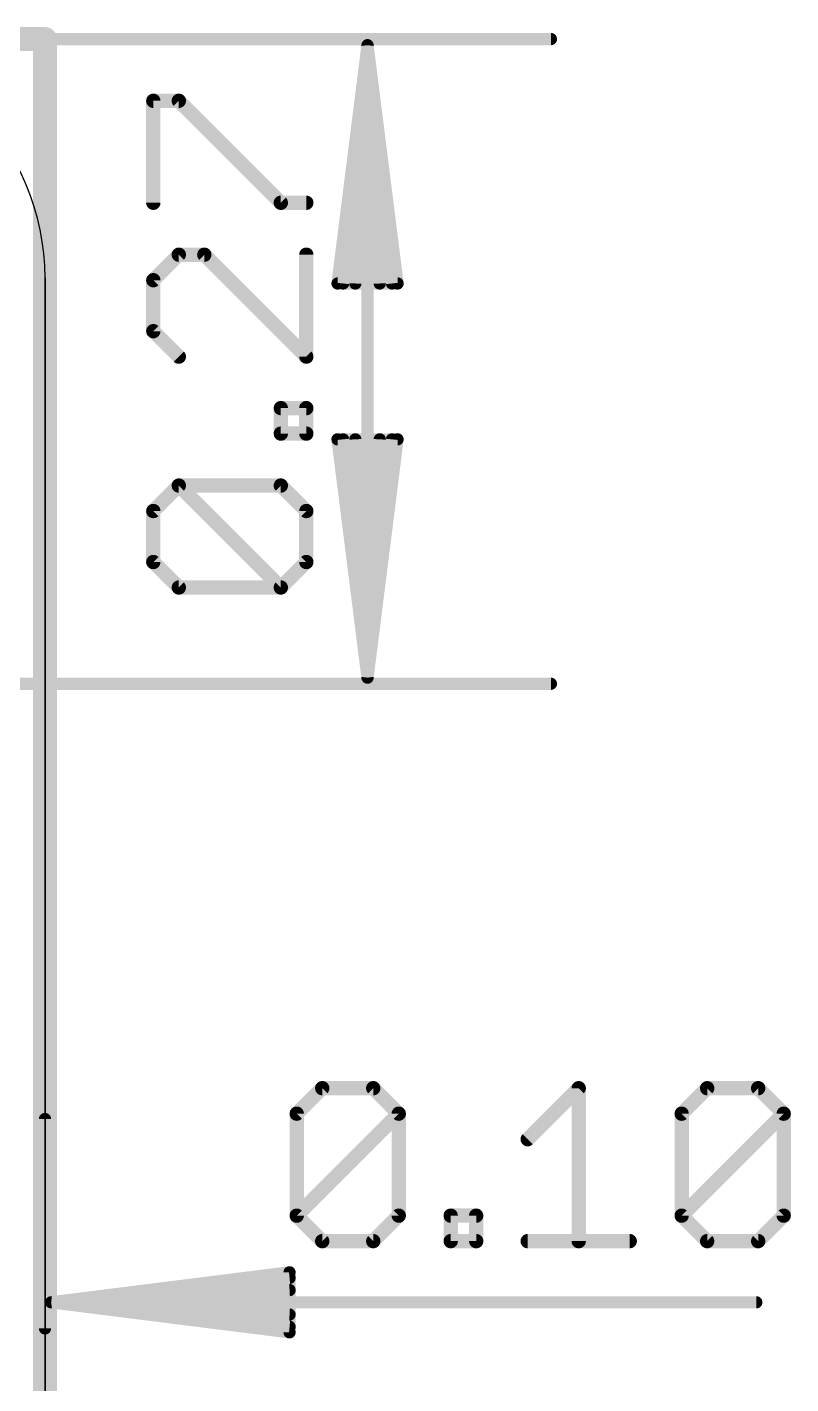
# Model space of a CAD drawing. Extents: x -7.4 to 58.7, y -8.7 to 28.8.
# Drawn here: x 50.61 to 58.73, y 8.55 to 22.99 of the extents above; entities that cross this region are included whole.
import ezdxf

# ---------------------------------------------------------------- set-up
doc = ezdxf.new("R2010")
doc.units = 0
for name, color, linetype in [('1', 12, 'CONTINUOUS'), ('16', 132, 'CONTINUOUS'), ('20', 53, 'CONTINUOUS'), ('47', 253, 'CONTINUOUS')]:
    doc.layers.add(name, color=color, linetype=linetype)

msp = doc.modelspace()

# ---------------------------------------------------------------- linework, layer by layer
at = {"layer": '1', "const_width": 0.254}
for points in [[(50.8, 22.86), (0, 22.86)], [(50.8, 0), (50.8, 22.86)]]:
    msp.add_lwpolyline(points, dxfattribs=at)
at = {"layer": '1', "const_width": 0.127}
for points in [[(50.8635, 22.86, 1), (50.7365, 22.86)], [(50.8, 22.7965, 1), (50.8, 22.9235)]]:
    msp.add_lwpolyline(points, format="xyb", dxfattribs=at)
at = {"layer": '16', "const_width": 0.254}
for points in [[(50.8, 22.86), (0, 22.86)], [(50.8, 0), (50.8, 22.86)]]:
    msp.add_lwpolyline(points, dxfattribs=at)
at = {"layer": '16', "const_width": 0.127}
for points in [[(50.8635, 22.86, 1), (50.7365, 22.86)], [(50.8, 22.7965, 1), (50.8, 22.9235)]]:
    msp.add_lwpolyline(points, format="xyb", dxfattribs=at)
at = {"layer": '20'}
for p, q in [((50.8, 20.32), (50.8, 2.54)), ((50.8, 2.54), (50.8, 20.32))]:
    msp.add_line(p, q, dxfattribs=at)
msp.add_arc((48.26, 20.32), 2.54, 0, 90, dxfattribs=at)
msp.add_arc((48.26, 20.32), 2.54, 0, 90, dxfattribs=at)
at = {"layer": '47'}
for points, const_width in [([(48.133, 22.86), (56.179, 22.86)], 0.13), ([(54.229, 22.795), (53.9098, 20.26)], 0.13), ([(54.229, 22.795), (53.969, 20.26)], 0.13), ([(54.229, 22.795), (54.099, 20.26)], 0.13), ([(54.229, 22.795), (54.229, 16.067)], 0.13), ([(54.5482, 20.26), (54.229, 22.795)], 0.13), ([(54.359, 20.26), (54.229, 22.795)], 0.13), ([(54.489, 20.26), (54.229, 22.795)], 0.13), ([(51.9513, 21.1187), (51.9513, 22.2034)], 0.1524), ([(51.9513, 22.2034), (52.2225, 22.2034)], 0.1524), ([(52.2225, 22.2034), (53.3071, 21.1187)], 0.1524), ([(53.3071, 21.1187), (53.5783, 21.1187)], 0.1524), ([(52.2225, 20.5662), (51.9513, 20.295)], 0.1524), ([(52.4936, 20.5662), (52.2225, 20.5662)], 0.1524), ([(53.5783, 19.4815), (52.4936, 20.5662)], 0.1524), ([(53.5783, 20.5662), (53.5783, 19.4815)], 0.1524), ([(51.9513, 20.295), (51.9513, 19.7527)], 0.1524), ([(53.9098, 20.26), (54.5482, 20.26)], 0.13), ([(51.9513, 19.7527), (52.2225, 19.4815)], 0.1524), ([(53.3071, 18.663), (53.3071, 18.9341)], 0.1524), ([(53.3071, 18.9341), (53.5783, 18.9341)], 0.1524), ([(53.5783, 18.9341), (53.5783, 18.663)], 0.1524), ([(53.5783, 18.663), (53.3071, 18.663)], 0.1524), ([(54.229, 16.067), (53.9098, 18.602)], 0.13), ([(53.9098, 18.602), (54.5482, 18.602)], 0.13), ([(54.229, 16.067), (53.969, 18.602)], 0.13), ([(54.229, 16.067), (54.099, 18.602)], 0.13), ([(54.5482, 18.602), (54.229, 16.067)], 0.13), ([(54.359, 18.602), (54.229, 16.067)], 0.13), ([(54.489, 18.602), (54.229, 16.067)], 0.13), ([(51.9513, 17.8393), (52.2225, 18.1105)], 0.1524), ([(52.2225, 18.1105), (53.3071, 18.1105)], 0.1524), ([(53.3071, 17.0258), (52.2225, 18.1105)], 0.1524), ([(53.3071, 18.1105), (53.5783, 17.8393)], 0.1524), ([(51.9513, 17.297), (51.9513, 17.8393)], 0.1524), ([(53.5783, 17.8393), (53.5783, 17.297)], 0.1524), ([(52.2225, 17.0258), (51.9513, 17.297)], 0.1524), ([(53.5783, 17.297), (53.3071, 17.0258)], 0.1524), ([(53.3071, 17.0258), (52.2225, 17.0258)], 0.1524), ([(48.514, 16.002), (56.179, 16.002)], 0.13), ([(53.4762, 11.4285), (53.7474, 11.6997)], 0.1524), ([(53.7474, 11.6997), (54.2897, 11.6997)], 0.1524), ([(54.2897, 11.6997), (54.5609, 11.4285)], 0.1524), ([(55.9319, 11.1574), (56.4743, 11.6997)], 0.1524), ([(56.4743, 11.6997), (56.4743, 10.0727)], 0.1524), ([(57.5691, 11.4285), (57.8403, 11.6997)], 0.1524), ([(57.8403, 11.6997), (58.3826, 11.6997)], 0.1524), ([(58.3826, 11.6997), (58.6538, 11.4285)], 0.1524), ([(50.8, 9.144), (50.8, 11.372)], 0.13), ([(53.4762, 10.3439), (53.4762, 11.4285)], 0.1524), ([(53.4762, 10.3439), (54.5609, 11.4285)], 0.1524), ([(54.5609, 11.4285), (54.5609, 10.3439)], 0.1524), ([(57.5691, 10.3439), (57.5691, 11.4285)], 0.1524), ([(57.5691, 10.3439), (58.6538, 11.4285)], 0.1524), ([(58.6538, 11.4285), (58.6538, 10.3439)], 0.1524), ([(53.7474, 10.0727), (53.4762, 10.3439)], 0.1524), ([(54.5609, 10.3439), (54.2897, 10.0727)], 0.1524), ([(55.1134, 10.0727), (55.1134, 10.3439)], 0.1524), ([(55.1134, 10.3439), (55.3845, 10.3439)], 0.1524), ([(55.3845, 10.3439), (55.3845, 10.0727)], 0.1524), ([(57.8403, 10.0727), (57.5691, 10.3439)], 0.1524), ([(58.6538, 10.3439), (58.3826, 10.0727)], 0.1524), ([(54.2897, 10.0727), (53.7474, 10.0727)], 0.1524), ([(55.3845, 10.0727), (55.1134, 10.0727)], 0.1524), ([(55.9319, 10.0727), (57.0166, 10.0727)], 0.1524), ([(58.3826, 10.0727), (57.8403, 10.0727)], 0.1524), ([(50.865, 9.422), (53.4, 9.7412)], 0.13), ([(50.865, 9.422), (53.4, 9.682)], 0.13), ([(53.4, 9.7412), (53.4, 9.1028)], 0.13), ([(50.865, 9.422), (53.4, 9.552)], 0.13), ([(50.865, 9.422), (58.3628, 9.422)], 0.13), ([(53.4, 9.1028), (50.865, 9.422)], 0.13), ([(53.4, 9.292), (50.865, 9.422)], 0.13), ([(53.4, 9.162), (50.865, 9.422)], 0.13)]:
    msp.add_lwpolyline(points, dxfattribs=dict(at, const_width=const_width))
for points, const_width in [([(54.2615, 22.795, 1), (54.1965, 22.795)], 0.065), ([(54.2612, 22.7991, 1), (54.1968, 22.7909)], 0.065), ([(54.2615, 22.7933, 1), (54.1965, 22.7967)], 0.065), ([(54.2615, 22.7967, 1), (54.1965, 22.7933)], 0.065), ([(54.2613, 22.7983, 1), (54.1967, 22.7917)], 0.065), ([(54.2613, 22.7917, 1), (54.1967, 22.7983)], 0.065), ([(54.2612, 22.7909, 1), (54.1968, 22.7991)], 0.065), ([(56.179, 22.8275, 1), (56.179, 22.8925)], 0.065), ([(51.9894, 22.2034, 1), (51.9132, 22.2034)], 0.0762), ([(51.9513, 22.2415, 1), (51.9513, 22.1653)], 0.0762), ([(52.2494, 22.2303, 1), (52.1955, 22.1764)], 0.0762), ([(52.2225, 22.1653, 1), (52.2225, 22.2415)], 0.0762), ([(51.9132, 21.1187, 1), (51.9894, 21.1187)], 0.0762), ([(53.3071, 21.1568, 1), (53.3071, 21.0806)], 0.0762), ([(53.2802, 21.0918, 1), (53.3341, 21.1456)], 0.0762), ([(53.5783, 21.0806, 1), (53.5783, 21.1568)], 0.0762), ([(52.2225, 20.6043, 1), (52.2225, 20.5281)], 0.0762), ([(52.2494, 20.5393, 1), (52.1955, 20.5931)], 0.0762), ([(52.5206, 20.5931, 1), (52.4667, 20.5393)], 0.0762), ([(52.4936, 20.5281, 1), (52.4936, 20.6043)], 0.0762), ([(53.6164, 20.5662, 1), (53.5402, 20.5662)], 0.0762), ([(51.9894, 20.295, 1), (51.9132, 20.295)], 0.0762), ([(51.9244, 20.322, 1), (51.9783, 20.2681)], 0.0762), ([(53.8775, 20.2641, 1), (53.942, 20.2559)], 0.065), ([(53.9098, 20.2925, 1), (53.9098, 20.2275)], 0.065), ([(53.9367, 20.2633, 1), (54.0013, 20.2567)], 0.065), ([(54.0665, 20.2617, 1), (54.1315, 20.2583)], 0.065), ([(54.3265, 20.2583, 1), (54.3915, 20.2617)], 0.065), ([(54.4567, 20.2567, 1), (54.5213, 20.2633)], 0.065), ([(54.516, 20.2559, 1), (54.5805, 20.2641)], 0.065), ([(54.5482, 20.2275, 1), (54.5482, 20.2925)], 0.065), ([(51.9132, 19.7527, 1), (51.9894, 19.7527)], 0.0762), ([(51.9783, 19.7796, 1), (51.9244, 19.7258)], 0.0762), ([(52.1955, 19.4546, 1), (52.2494, 19.5085)], 0.0762), ([(53.5402, 19.4815, 1), (53.6164, 19.4815)], 0.0762), ([(53.5514, 19.4546, 1), (53.6052, 19.5085)], 0.0762), ([(53.3452, 18.9341, 1), (53.269, 18.9341)], 0.0762), ([(53.3071, 18.9722, 1), (53.3071, 18.896)], 0.0762), ([(53.6164, 18.9341, 1), (53.5402, 18.9341)], 0.0762), ([(53.5783, 18.896, 1), (53.5783, 18.9722)], 0.0762), ([(53.3071, 18.7011, 1), (53.3071, 18.6249)], 0.0762), ([(53.269, 18.663, 1), (53.3452, 18.663)], 0.0762), ([(53.5402, 18.663, 1), (53.6164, 18.663)], 0.0762), ([(53.5783, 18.6249, 1), (53.5783, 18.7011)], 0.0762), ([(53.942, 18.6061, 1), (53.8775, 18.5979)], 0.065), ([(53.9098, 18.6345, 1), (53.9098, 18.5695)], 0.065), ([(54.0013, 18.6053, 1), (53.9367, 18.5987)], 0.065), ([(54.1315, 18.6037, 1), (54.0665, 18.6003)], 0.065), ([(54.3915, 18.6003, 1), (54.3265, 18.6037)], 0.065), ([(54.5213, 18.5987, 1), (54.4567, 18.6053)], 0.065), ([(54.5805, 18.5979, 1), (54.516, 18.6061)], 0.065), ([(54.5482, 18.5695, 1), (54.5482, 18.6345)], 0.065), ([(52.2494, 18.1374, 1), (52.1955, 18.0835)], 0.0762), ([(52.2225, 18.1486, 1), (52.2225, 18.0724)], 0.0762), ([(52.2494, 18.0835, 1), (52.1955, 18.1374)], 0.0762), ([(53.3341, 18.1374, 1), (53.2802, 18.0835)], 0.0762), ([(53.3071, 18.0724, 1), (53.3071, 18.1486)], 0.0762), ([(51.9894, 17.8393, 1), (51.9132, 17.8393)], 0.0762), ([(51.9244, 17.8662, 1), (51.9783, 17.8124)], 0.0762), ([(53.6164, 17.8393, 1), (53.5402, 17.8393)], 0.0762), ([(53.5514, 17.8124, 1), (53.6052, 17.8662)], 0.0762), ([(51.9783, 17.3239, 1), (51.9244, 17.27)], 0.0762), ([(51.9132, 17.297, 1), (51.9894, 17.297)], 0.0762), ([(53.5402, 17.297, 1), (53.6164, 17.297)], 0.0762), ([(53.6052, 17.27, 1), (53.5514, 17.3239)], 0.0762), ([(52.2225, 17.0639, 1), (52.2225, 16.9877)], 0.0762), ([(52.1955, 16.9989, 1), (52.2494, 17.0528)], 0.0762), ([(53.2802, 17.0528, 1), (53.3341, 16.9989)], 0.0762), ([(53.2802, 16.9989, 1), (53.3341, 17.0528)], 0.0762), ([(53.3071, 16.9877, 1), (53.3071, 17.0639)], 0.0762), ([(54.1968, 16.0711, 1), (54.2612, 16.0629)], 0.065), ([(54.1967, 16.0703, 1), (54.2613, 16.0637)], 0.065), ([(54.1965, 16.0653, 1), (54.2615, 16.0687)], 0.065), ([(54.1965, 16.0687, 1), (54.2615, 16.0653)], 0.065), ([(54.1965, 16.067, 1), (54.2615, 16.067)], 0.065), ([(54.1967, 16.0637, 1), (54.2613, 16.0703)], 0.065), ([(54.1968, 16.0629, 1), (54.2612, 16.0711)], 0.065), ([(56.179, 15.9695, 1), (56.179, 16.0345)], 0.065), ([(53.7474, 11.7378, 1), (53.7474, 11.6616)], 0.0762), ([(53.7743, 11.6727, 1), (53.7204, 11.7266)], 0.0762), ([(54.3166, 11.7266, 1), (54.2628, 11.6727)], 0.0762), ([(54.2897, 11.6616, 1), (54.2897, 11.7378)], 0.0762), ([(56.5124, 11.6997, 1), (56.4362, 11.6997)], 0.0762), ([(56.5012, 11.6727, 1), (56.4473, 11.7266)], 0.0762), ([(57.8403, 11.7378, 1), (57.8403, 11.6616)], 0.0762), ([(57.8672, 11.6727, 1), (57.8133, 11.7266)], 0.0762), ([(58.4095, 11.7266, 1), (58.3556, 11.6727)], 0.0762), ([(58.3826, 11.6616, 1), (58.3826, 11.7378)], 0.0762), ([(50.8325, 11.372, 1), (50.7675, 11.372)], 0.065), ([(53.5143, 11.4285, 1), (53.4381, 11.4285)], 0.0762), ([(53.4493, 11.4555, 1), (53.5031, 11.4016)], 0.0762), ([(54.599, 11.4285, 1), (54.5228, 11.4285)], 0.0762), ([(54.5878, 11.4016, 1), (54.5339, 11.4555)], 0.0762), ([(54.5339, 11.4016, 1), (54.5878, 11.4555)], 0.0762), ([(57.5421, 11.4555, 1), (57.596, 11.4016)], 0.0762), ([(57.6072, 11.4285, 1), (57.531, 11.4285)], 0.0762), ([(58.6919, 11.4285, 1), (58.6157, 11.4285)], 0.0762), ([(58.6807, 11.4016, 1), (58.6268, 11.4555)], 0.0762), ([(58.6268, 11.4016, 1), (58.6807, 11.4555)], 0.0762), ([(55.905, 11.1843, 1), (55.9589, 11.1304)], 0.0762), ([(53.5031, 10.3708, 1), (53.4493, 10.3169)], 0.0762), ([(53.4493, 10.3708, 1), (53.5031, 10.3169)], 0.0762), ([(54.5878, 10.3169, 1), (54.5339, 10.3708)], 0.0762), ([(55.1515, 10.3439, 1), (55.0753, 10.3439)], 0.0762), ([(55.1134, 10.382, 1), (55.1134, 10.3058)], 0.0762), ([(55.4226, 10.3439, 1), (55.3464, 10.3439)], 0.0762), ([(55.3845, 10.3058, 1), (55.3845, 10.382)], 0.0762), ([(57.596, 10.3708, 1), (57.5421, 10.3169)], 0.0762), ([(57.5421, 10.3708, 1), (57.596, 10.3169)], 0.0762), ([(58.6807, 10.3169, 1), (58.6268, 10.3708)], 0.0762), ([(53.4381, 10.3439, 1), (53.5143, 10.3439)], 0.0762), ([(54.5228, 10.3439, 1), (54.599, 10.3439)], 0.0762), ([(57.531, 10.3439, 1), (57.6072, 10.3439)], 0.0762), ([(58.6157, 10.3439, 1), (58.6919, 10.3439)], 0.0762), ([(53.7474, 10.1108, 1), (53.7474, 10.0346)], 0.0762), ([(53.7204, 10.0458, 1), (53.7743, 10.0996)], 0.0762), ([(54.2628, 10.0996, 1), (54.3166, 10.0458)], 0.0762), ([(54.2897, 10.0346, 1), (54.2897, 10.1108)], 0.0762), ([(55.1134, 10.1108, 1), (55.1134, 10.0346)], 0.0762), ([(55.0753, 10.0727, 1), (55.1515, 10.0727)], 0.0762), ([(55.3464, 10.0727, 1), (55.4226, 10.0727)], 0.0762), ([(55.3845, 10.0346, 1), (55.3845, 10.1108)], 0.0762), ([(55.9319, 10.1108, 1), (55.9319, 10.0346)], 0.0762), ([(56.4362, 10.0727, 1), (56.5124, 10.0727)], 0.0762), ([(57.0166, 10.0346, 1), (57.0166, 10.1108)], 0.0762), ([(57.8403, 10.1108, 1), (57.8403, 10.0346)], 0.0762), ([(57.8133, 10.0458, 1), (57.8672, 10.0996)], 0.0762), ([(58.3556, 10.0996, 1), (58.4095, 10.0458)], 0.0762), ([(58.3826, 10.0346, 1), (58.3826, 10.1108)], 0.0762), ([(53.4325, 9.7412, 1), (53.3675, 9.7412)], 0.065), ([(53.4041, 9.709, 1), (53.3959, 9.7735)], 0.065), ([(53.4033, 9.6497, 1), (53.3967, 9.7143)], 0.065), ([(53.4017, 9.5195, 1), (53.3983, 9.5845)], 0.065), ([(50.865, 9.4545, 1), (50.865, 9.3895)], 0.065), ([(50.8691, 9.4542, 1), (50.8609, 9.3898)], 0.065), ([(50.8633, 9.4545, 1), (50.8667, 9.3895)], 0.065), ([(50.8667, 9.4545, 1), (50.8633, 9.3895)], 0.065), ([(50.8683, 9.4543, 1), (50.8617, 9.3897)], 0.065), ([(50.8617, 9.4543, 1), (50.8683, 9.3897)], 0.065), ([(50.8609, 9.4542, 1), (50.8691, 9.3898)], 0.065), ([(58.3628, 9.3895, 1), (58.3628, 9.4545)], 0.065), ([(53.3983, 9.2595, 1), (53.4017, 9.3245)], 0.065), ([(50.7675, 9.144, 1), (50.8325, 9.144)], 0.065), ([(53.3675, 9.1028, 1), (53.4325, 9.1028)], 0.065), ([(53.3959, 9.0705, 1), (53.4041, 9.135)], 0.065), ([(53.3967, 9.1297, 1), (53.4033, 9.1943)], 0.065)]:
    msp.add_lwpolyline(points, format="xyb", dxfattribs=dict(at, const_width=const_width))

doc.saveas('drawing.dxf')
